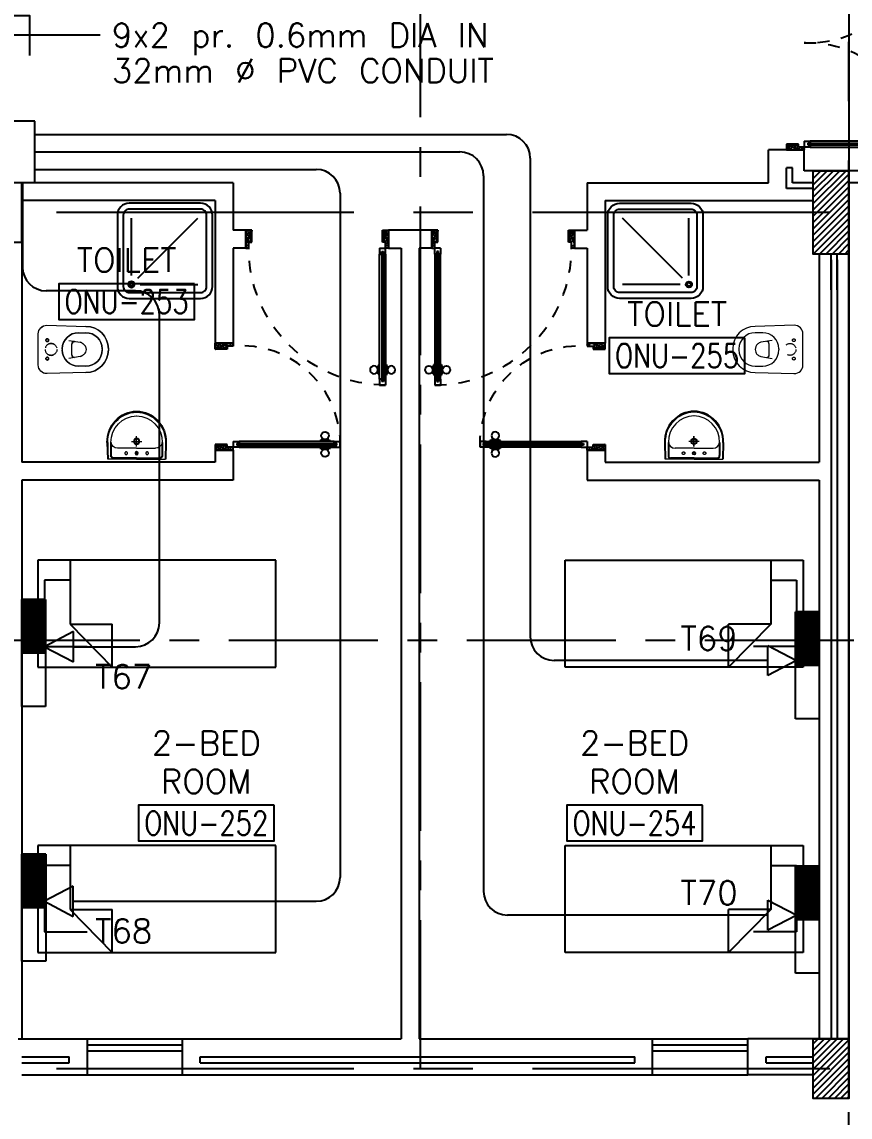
# Model space of a CAD drawing. Extents: x -0.3 to 92.6, y -1.1 to 78.4.
# Drawn here: x 33.13 to 40.09, y 5.34 to 14.55 of the extents above; entities that cross this region are included whole.
import ezdxf
from ezdxf.enums import TextEntityAlignment as Align

# ---------------------------------------------------------------- set-up
doc = ezdxf.new("R2010")
doc.units = 0
doc.header["$MEASUREMENT"] = 0
for name, pattern in [('CENTER', [2, 1.25, -0.25, 0.25, -0.25]), ('CENTERX2', [4, 2.5, -0.5, 0.5, -0.5]), ('DASHED', [0.75, 0.5, -0.25]), ('HIDDEN', [0.375, 0.25, -0.125]), ('HIDDEN2', [0.1875, 0.125, -0.0625])]:
    doc.linetypes.add(name, pattern=pattern)
for name, color, linetype in [('AXES', 11, 'CENTERX2'), ('AXES1', 11, 'CENTER'), ('COL', 11, 'CONTINUOUS'), ('DOOR', 11, 'CONTINUOUS'), ('E-TEL', 4, 'CONTINUOUS'), ('E-TEXT', 2, 'CONTINUOUS'), ('E-WIRE', 4, 'CONTINUOUS'), ('EJ', 11, 'CONTINUOUS'), ('FIX', 11, 'CONTINUOUS'), ('FUR', 11, 'CONTINUOUS'), ('HAT', 11, 'CONTINUOUS'), ('INSUL', 11, 'CONTINUOUS'), ('RM-BOX', 11, 'CONTINUOUS'), ('RM-NAME', 11, 'CONTINUOUS'), ('RM-NO', 11, 'CONTINUOUS'), ('ROOF', 11, 'CONTINUOUS'), ('WALL', 11, 'CONTINUOUS'), ('WIN', 11, 'CONTINUOUS')]:
    doc.layers.add(name, color=color, linetype=linetype)
doc.styles.add('ROMANS', font='ROMANS.shx', dxfattribs={"width": 0.6})
doc.styles.get("Standard").update_dxf_attribs({"font": 'TXT.shx'})

# ---------------------------------------------------------------- blocks, each defined once
blk = doc.blocks.new('SHR1')
at = {"layer": 'FIX'}
for p, q in [((-195.7, 195.7), (-700, 700)), ((-142.7, 217.7), (-142.7, 700)), ((-217.7, 142.7), (-700, 142.7))]:
    blk.add_line(p, q, dxfattribs=at)
for points in [[(-825, 125), (-825, 725, -0.414214), (-725, 825), (-125, 825, -0.414214), (-25, 725), (-25, 125, -0.414214), (-125, 25), (-725, 25, -0.414214)], [(-775, 125), (-775, 725, -0.414214), (-725, 775), (-125, 775, -0.414214), (-75, 725), (-75, 125, -0.414214), (-125, 75), (-725, 75, -0.414214)]]:
    blk.add_lwpolyline(points, format="xyb", close=True, dxfattribs=at)
for radius in [25, 15]:
    blk.add_circle((-142.7, 142.7), radius, dxfattribs=at)
blk = doc.blocks.new('WC1')
at = {"layer": 'FIX', "lineweight": 20}
for p, q in [((-210, 203.8), (-538, 193.8)), ((-475, 140.8), (-538, 140.8)), ((-137, 0), (-137, 130.8)), ((-727, 4.8), (-727, -4.8)), ((-674, 4.8), (-674, -4.8)), ((-533.7, 24.2), (-539.5, 0)), ((-539.5, 0), (-533.7, -24.2)), ((-394.8, 75.7), (-490.4, 60.1)), ((-339, 4.8), (-339, -4.8)), ((-137, -130.8), (-137, 0)), ((-490.4, -60.1), (-394.8, -75.7)), ((-538, -140.8), (-475, -140.8)), ((-538, -193.8), (-210, -203.8)), ((-213.2, -203.8), (-210, -203.8))]:
    blk.add_line(p, q, dxfattribs=at)
at = {"layer": 'FIX', "linetype": 'Continuous', "lineweight": 20}
blk.add_line((-420.1, -47.3), (-420.4, 44.6), dxfattribs=at)
at = {"layer": 'FIX', "linetype": 'HIDDEN2', "lineweight": 20, "ltscale": 0.3}
blk.add_circle((-245, 0), 49.8, dxfattribs=at)
at = {"layer": 'FIX', "linetype": 'HIDDEN', "lineweight": 20, "ltscale": 0.05}
for centre in [(-213.2, 77.5), (-213.2, -77.5)]:
    blk.add_circle(centre, 11.6, dxfattribs=at)
at = {"layer": 'FIX', "lineweight": 20}
for centre, radius, start, end in [((-538, 4.8), 189, 90, 180), ((-210, 130.8), 73, 360, 90), ((-538, 4.8), 136, 90, 180), ((-475, 4.8), 136, 360, 90), ((-473, -6.9), 68.2, 128.92417, 152.84682), ((-464.4, -17.6), 82, 108.49595, 128.92417), ((-538, -4.8), 189, 180, 270), ((-538, -4.8), 136, 180, 270), ((-473, 6.9), 68.2, 207.15318, 231.07583), ((-464.4, 17.6), 82, 231.07583, 251.50405), ((-475, -4.8), 136, 270, 0), ((-210, -130.8), 73, 270, 0)]:
    blk.add_arc(centre, radius, start, end, dxfattribs=at)
at = {"layer": 'FIX', "linetype": 'Continuous', "lineweight": 20}
for centre, start, end in [((-442.7, 45.5), 357.66621, 91.61215), ((-442.4, -45.6), 268.38785, 2.33379)]:
    blk.add_arc(centre, 22.3, start, end, dxfattribs=at)
blk = doc.blocks.new('LAV1')
at = {"layer": 'FIX', "linetype": 'ByBlock', "ltscale": 0.3}
for p, q in [((-280, 210), (-275, 50)), ((-245, 210), (-245, 85)), ((245, 210), (245, 85)), ((280, 210), (275, 50)), ((0, 60), (-220, 60)), ((0, 60), (220, 60))]:
    blk.add_line(p, q, dxfattribs=at)
at = {"layer": 'FIX', "linetype": 'Continuous', "lineweight": 20}
for p, q in [((-275, 210), (-275, 50)), ((275, 210), (275, 50)), ((0, 155), (-181, 155)), ((0, 155), (181, 155)), ((0, 50), (-275, 50)), ((0, 50), (-252, 50)), ((0, 50), (275, 50)), ((0, 50), (252, 50))]:
    blk.add_line(p, q, dxfattribs=at)
at = {"layer": 'FIX', "linetype": 'DASHED', "lineweight": 20, "ltscale": 0.05}
for p, q in [((50, 220), (-50, 220)), ((0, 170), (0, 270)), ((0, 170), (0, 270))]:
    blk.add_line(p, q, dxfattribs=at)
at = {"layer": 'FIX', "lineweight": 20}
for p, q in [((16, 107), (-15, 107)), ((0, 92), (0, 123))]:
    blk.add_line(p, q, dxfattribs=at)
for centre, radius in [((0, 220), 29.5), ((0, 220), 22.5), ((0, 107), 15.5)]:
    blk.add_circle(centre, radius, dxfattribs=at)
at = {"layer": 'FIX', "linetype": 'HIDDEN', "lineweight": 20, "ltscale": 0.05}
for centre in [(-100, 107), (100, 107)]:
    blk.add_circle(centre, 12.4, dxfattribs=at)
at = {"layer": 'FIX', "linetype": 'ByBlock', "ltscale": 0.3}
for centre, radius, start, end in [((7, 220), 287, 91.3776, 182.0064), ((-7, 220), 287, 357.9936, 88.6224), ((-220, 85), 24.9, 179.7021, 269.9486), ((220, 85), 24.9, 270.0514, 0.2979)]:
    blk.add_arc(centre, radius, start, end, dxfattribs=at)
at = {"layer": 'FIX', "linetype": 'Continuous', "lineweight": 20}
for centre, radius, start, end in [((8, 217), 283, 91.6988, 181.351), ((8, 212), 253, 91.7328, 180.4884), ((-8, 217), 283, 358.649, 88.3012), ((-8, 212), 253, 359.5116, 88.2672), ((-179, 222), 66.9, 190.2006, 268.0786), ((179, 222), 66.9, 271.9214, 349.7994)]:
    blk.add_arc(centre, radius, start, end, dxfattribs=at)
blk = doc.blocks.new('C-300')
at = {"layer": 'HAT', "linetype": 'ByBlock', "ltscale": 0.3}
h = blk.add_hatch(dxfattribs=at)
h.set_pattern_fill('ANSI31', color=8, scale=300, style=0)
h.set_pattern_definition([(45, (-258496.182, -82361.005), (-26.5165043, 26.5165043), [])])
h.paths.add_polyline_path([(300, 500), (0, 500), (0, 250), (300, 250)])
h.paths.add_polyline_path([(300, 250), (0, 250), (0, 0), (300, 0)])
at = {"layer": 'COL'}
blk.add_lwpolyline([(0, 500), (300, 500), (300, 0), (0, 0)], close=True, dxfattribs=at)
blk = doc.blocks.new('C11')
at = {"layer": 'HAT'}
h = blk.add_hatch(dxfattribs=at)
h.set_pattern_fill('ANSI31', color=256, scale=300, style=0)
h.set_pattern_definition([(45, (-248556.182, -75061.005), (-26.5165043, 26.5165043), [])])
h.paths.add_polyline_path([(300, 700), (0, 700), (0, 350), (300, 350)])
h.paths.add_polyline_path([(300, 350), (0, 350), (0, 0), (300, 0)])
at = {"layer": 'COL'}
blk.add_lwpolyline([(300, 700), (300, 0), (0, 0), (0, 700)], close=True, dxfattribs=at)
blk = doc.blocks.new('DOOR100')
at = {"layer": 'DOOR', "color": 0, "linetype": 'ByBlock'}
for p, q in [((-76.1, 1251.1), (-76.1, 1301.1)), ((-76.1, 1301.1), (-26.1, 1301.1)), ((-26.1, 1301.1), (-76.1, 1301.1)), ((-26.1, 1251.1), (-26.1, 1301.1)), ((-92.3, 1206.1), (-92.3, 1141.3)), ((-83.3, 1206.1), (-92.3, 1206.1)), ((-83.3, 1128.7), (-83.3, 1218.7)), ((-76.1, 1218.7), (-83.3, 1218.7)), ((-83.3, 1206.1), (-83.3, 1141.3)), ((-59.1, 1251.1), (-76.1, 1251.1)), ((-59.1, 1251.1), (-59.1, 1271.1)), ((-43.1, 1271.1), (-59.1, 1271.1)), ((-43.1, 1251.1), (-43.1, 1271.1)), ((-26.1, 1251.1), (-43.1, 1251.1)), ((-26.1, 1218.7), (-18.9, 1218.7)), ((-18.9, 1128.7), (-18.9, 1218.7)), ((-18.9, 1206.1), (-18.9, 1141.3)), ((-18.9, 1206.1), (-9.9, 1206.1)), ((-9.9, 1206.1), (-9.9, 1141.3)), ((-83.3, 1141.3), (-92.3, 1141.3)), ((-76.1, 1128.7), (-83.3, 1128.7)), ((-26.1, 1128.7), (-18.9, 1128.7)), ((-18.9, 1141.3), (-9.9, 1141.3)), ((-76.1, 200), (-59.1, 200)), ((-76.1, 150), (-76.1, 200)), ((-59.1, 200), (-59.1, 180)), ((-43.1, 200), (-26.1, 200)), ((-43.1, 180), (-43.1, 200)), ((-26.1, 200), (-26.1, 150)), ((-1201.1, 0), (-1201.1, 150)), ((-1201.1, 150), (-1176.1, 150)), ((-1201.1, 150), (-1201.1, 0)), ((-1176.1, 150), (-1176.1, 100)), ((-1176.1, 100), (-1151.1, 100)), ((-1151.1, 100), (-1151.1, 0)), ((-76.1, 150), (-26.1, 150)), ((-59.1, 180), (-43.1, 180)), ((-51.1, 100), (-51.1, 0)), ((-26.1, 100), (-51.1, 100)), ((-1.1, 150), (-26.1, 150)), ((-26.1, 150), (-26.1, 100)), ((-1.1, 150), (-1.1, 0)), ((-1151.1, 0), (-1201.1, 0)), ((-51.1, 0), (-1.1, 0))]:
    blk.add_line(p, q, dxfattribs=at)
at = {"layer": 'DOOR', "linetype": 'ByBlock'}
for p, q in [((-76.1, 1251.1), (-76.1, 200)), ((-59.1, 200), (-59.1, 1251.1)), ((-43.1, 200), (-43.1, 1251.1)), ((-26.1, 200), (-26.1, 1251.1))]:
    blk.add_line(p, q, dxfattribs=at)
at = {"layer": 'DOOR', "color": 9, "linetype": 'ByBlock'}
for p, q in [((-1151.1, 0), (-1201.1, 113.7)), ((-1151.1, 0), (-1164.4, 100)), ((-51.1, 0), (-1.1, 113.7)), ((-51.1, 0), (-37.7, 100)), ((-1151.1, 0), (-1201.1, 40.1)), ((-51.1, 0), (-1.1, 40.1))]:
    blk.add_line(p, q, dxfattribs=at)
at = {"layer": 'DOOR', "color": 0, "linetype": 'ByBlock'}
for centre in [(-124.6, 1173.7), (22.5, 1173.7)]:
    blk.add_circle(centre, 32.4, dxfattribs=at)
at = {"layer": 'DOOR', "linetype": 'HIDDEN', "ltscale": 0.5}
blk.add_arc((-26.8, 151.9), 1149.2, 89.96096, 180.09315, dxfattribs=at)
at = {"layer": 'DOOR', "color": 9, "linetype": 'ByBlock'}
for centre, radius, start, end in [((-1151.1, 0), 154.4, 103.71423, 108.89471), ((-1151.1, 0), 134.4, 100.71998, 111.84015), ((-1151.1, 0), 94.4, 90, 121.98181), ((-51.1, 0), 94.4, 58.01819, 90), ((-51.1, 0), 134.4, 68.15985, 79.28002), ((-51.1, 0), 114.4, 64.08384, 77.37743), ((-51.1, 0), 154.4, 71.10529, 76.28577), ((-1151.1, 0), 74.4, 90, 132.22357), ((-1151.1, 0), 54.4, 90, 156.79262), ((-1151.1, 0), 34.4, 90, 180), ((-1151.1, 0), 14.4, 90, 180), ((-51.1, 0), 74.4, 47.77643, 90), ((-51.1, 0), 54.4, 23.20738, 90), ((-51.1, 0), 34.4, 0, 90), ((-51.1, 0), 14.4, 0, 90)]:
    blk.add_arc(centre, radius, start, end, dxfattribs=at)
blk = doc.blocks.new('RM1')
at = {"layer": 'RM-BOX'}
blk.add_lwpolyline([(569.9, -200), (-569.9, -200), (-569.9, -500), (569.9, -500)], close=True, dxfattribs=at)
at = {"layer": 'RM-NAME', "style": 'ROMANS'}
for tag, p in [('ROOMNAME1', (0, 323.8)), ('ROOMNAME2', (0, 0))]:
    blk.add_attdef(tag, text='', height=200, dxfattribs=at).set_placement(p, align=Align.MIDDLE)
at = {"layer": 'RM-NO', "style": 'ROMANS', "width": 0.8}
blk.add_attdef('ROOMNO', text='', height=200, dxfattribs=at).set_placement((0, -350), align=Align.MIDDLE)
blk = doc.blocks.new('DOOR90')
at = {"layer": 'DOOR', "linetype": 'ByBlock'}
for p, q in [((0, 0), (-150, 0)), ((-200, -25), (-1000, -25)), ((-200, -42), (-1000, -42)), ((-200, -58), (-1000, -58)), ((-1000, -75), (-200, -75))]:
    blk.add_line(p, q, dxfattribs=at)
at = {"layer": 'DOOR', "color": 0, "linetype": 'ByBlock'}
for p, q in [((-150, 0), (-150, -25)), ((-150, 0), (0, 0)), ((0, -50), (0, 0)), ((-1050, -25), (-1050, -75)), ((-1050, -75), (-1050, -25)), ((-1000, -25), (-1050, -25)), ((-1000, -75), (-1050, -75)), ((-1020, -42), (-1020, -58)), ((-1000, -42), (-1020, -42)), ((-1000, -58), (-1020, -58)), ((-1000, -25), (-1000, -42)), ((-1000, -58), (-1000, -75)), ((-967.6, -25), (-967.6, -17.8)), ((-877.6, -17.8), (-967.6, -17.8)), ((-967.6, -75), (-967.6, -82.2)), ((-877.6, -82.2), (-967.6, -82.2)), ((-955, -17.8), (-955, -8.8)), ((-955, -8.8), (-890.2, -8.8)), ((-955, -17.8), (-890.2, -17.8)), ((-955, -82.2), (-955, -91.2)), ((-955, -82.2), (-890.2, -82.2)), ((-955, -91.2), (-890.2, -91.2)), ((-890.2, -17.8), (-890.2, -8.8)), ((-890.2, -82.2), (-890.2, -91.2)), ((-877.6, -25), (-877.6, -17.8)), ((-877.6, -75), (-877.6, -82.2)), ((-200, -42), (-200, -25)), ((-200, -25), (-150, -25)), ((-180, -42), (-200, -42)), ((-200, -75), (-200, -58)), ((-200, -58), (-180, -58)), ((-150, -75), (-200, -75)), ((-180, -58), (-180, -42)), ((-150, -75), (-150, -25)), ((-150, -25), (-100, -25)), ((-100, -25), (-100, -50)), ((-100, -50), (0, -50)), ((-150, -900), (-150, -875)), ((-150, -875), (-100, -875)), ((0, -900), (-150, -900)), ((-150, -900), (0, -900)), ((-100, -850), (0, -850)), ((-100, -875), (-100, -850)), ((0, -850), (0, -900))]:
    blk.add_line(p, q, dxfattribs=at)
at = {"layer": 'DOOR', "color": 9, "linetype": 'ByBlock'}
for p, q in [((0, -50), (-113.7, 0)), ((0, -50), (-40.1, 0)), ((0, -50), (-100, -36.6)), ((0, -850), (-113.7, -900)), ((0, -850), (-100, -863.4)), ((0, -850), (-40.1, -900))]:
    blk.add_line(p, q, dxfattribs=at)
at = {"layer": 'DOOR', "color": 0, "linetype": 'ByBlock'}
for centre in [(-922.6, 23.5), (-922.6, -123.5)]:
    blk.add_circle(centre, 32.4, dxfattribs=at)
at = {"layer": 'DOOR', "color": 9, "linetype": 'ByBlock'}
for centre, radius, start, end in [((0, -50), 74.4, 137.77643, 180), ((0, -50), 54.4, 113.20738, 180), ((0, -50), 154.4, 161.10529, 166.28577), ((0, -50), 134.4, 158.15985, 169.28002), ((0, -50), 114.4, 154.08384, 167.37743), ((0, -50), 94.4, 148.01819, 180), ((0, -50), 34.4, 90, 180), ((0, -50), 14.4, 90, 180), ((0, -850), 154.4, 193.71423, 198.89471), ((0, -850), 134.4, 190.71998, 201.84015), ((0, -850), 94.4, 180, 211.98181), ((0, -850), 74.4, 180, 222.22357), ((0, -850), 54.4, 180, 246.79262), ((0, -850), 34.4, 180, 270), ((0, -850), 14.4, 180, 270)]:
    blk.add_arc(centre, radius, start, end, dxfattribs=at)
at = {"layer": 'DOOR', "linetype": 'HIDDEN', "ltscale": 0.5}
blk.add_arc((-222.2, -50), 828.2, 178.27012, 275.00304, dxfattribs=at)
blk = doc.blocks.new('AH20A')
at = {"layer": 'FUR'}
for p, q in [((0, 0.5), (0, -0.5)), ((1, 0.5), (0, 0.5)), ((0.1358, 0.5), (0.1358, -0.0987)), ((1, -0.5), (1, 0.5)), ((0.1358, 0.3112), (0.0277, 0.3112)), ((0.0277, 0.3112), (0.0277, -0.3087)), ((0.1358, -0.0987), (0.3125, -0.5)), ((0.1358, -0.0987), (0.3125, -0.0987)), ((0.3125, -0.5), (0.3125, -0.0987)), ((0.0277, -0.3087), (0.2076, -0.3087)), ((0, -0.5), (1, -0.5))]:
    blk.add_line(p, q, dxfattribs=at)
blk = doc.blocks.new('COL50')
at = {"layer": 'COL'}
blk.add_lwpolyline([(-250, 250), (-250, -250), (250, -250), (250, 250)], close=True, dxfattribs=at)
blk = doc.blocks.new('A$C272A55A0')
at = {"layer": 'DOOR', "color": 0, "linetype": 'ByBlock'}
for p, q in [((0, 900.4), (0, 1050.4)), ((50, 1050.4), (0, 1050.4)), ((50, 950.4), (50, 1050.4)), ((1750, 950.4), (1750, 1050.4)), ((1750, 1050.4), (1800, 1050.4)), ((1800, 1050.4), (1800, 900.4)), ((25, 950.4), (50, 950.4)), ((25, 900.4), (25, 950.4)), ((1775, 950.4), (1750, 950.4)), ((1775, 900.4), (1775, 950.4)), ((0, 900.4), (25, 900.4)), ((75, 900.4), (25, 900.4)), ((25, 850.4), (25, 900.4)), ((42, 850.4), (25, 850.4)), ((58, 870.4), (42, 870.4)), ((42, 870.4), (42, 850.4)), ((58, 850.4), (58, 870.4)), ((75, 850.4), (58, 850.4)), ((75, 900.4), (75, 850.4)), ((1725, 900.4), (1775, 900.4)), ((1725, 900.4), (1725, 850.4)), ((1725, 850.4), (1742, 850.4)), ((1742, 870.4), (1758, 870.4)), ((1742, 850.4), (1742, 870.4)), ((1758, 870.4), (1758, 850.4)), ((1758, 850.4), (1775, 850.4)), ((1800, 900.4), (1775, 900.4)), ((1775, 850.4), (1775, 900.4)), ((1717.8, 160.1), (1708.8, 160.1)), ((1708.8, 95.3), (1708.8, 160.1)), ((1717.8, 95.3), (1708.8, 95.3)), ((1725, 172.7), (1717.8, 172.7)), ((1717.8, 172.7), (1717.8, 82.7)), ((1717.8, 95.3), (1717.8, 160.1)), ((1775, 172.7), (1782.2, 172.7)), ((1782.2, 172.7), (1782.2, 82.7)), ((1782.2, 160.1), (1791.2, 160.1)), ((1782.2, 95.3), (1782.2, 160.1)), ((1782.2, 95.3), (1791.2, 95.3)), ((1791.2, 95.3), (1791.2, 160.1)), ((25, 50.4), (42, 50.4)), ((25, 50.4), (25, 0.4)), ((25, 0.4), (75, 0.4)), ((75, 0.4), (25, 0.4)), ((42, 50.4), (42, 30.4)), ((42, 30.4), (58, 30.4)), ((58, 50.4), (75, 50.4)), ((58, 50.4), (58, 30.4)), ((75, 50.4), (75, 0.4)), ((1725, 82.7), (1717.8, 82.7)), ((1742, 50.4), (1725, 50.4)), ((1725, 50.4), (1725, 0.4)), ((1775, 0.4), (1725, 0.4)), ((1725, 0.4), (1775, 0.4)), ((1742, 50.4), (1742, 30.4)), ((1758, 30.4), (1742, 30.4)), ((1775, 50.4), (1758, 50.4)), ((1758, 50.4), (1758, 30.4)), ((1775, 82.7), (1782.2, 82.7)), ((1775, 50.4), (1775, 0.4))]:
    blk.add_line(p, q, dxfattribs=at)
at = {"layer": 'DOOR', "color": 9, "linetype": 'ByBlock'}
for p, q in [((50, 1050.4), (0, 1010.2)), ((50, 1050.4), (0, 936.6)), ((50, 1050.4), (36.6, 950.4)), ((1750, 1050.4), (1800, 1010.2)), ((1750, 1050.4), (1800, 936.6)), ((1750, 1050.4), (1763.4, 950.4))]:
    blk.add_line(p, q, dxfattribs=at)
at = {"layer": 'DOOR', "linetype": 'ByBlock'}
for p, q in [((25, 850.4), (25, 50.4)), ((42, 850.4), (42, 50.4)), ((58, 850.4), (58, 50.4)), ((75, 50.4), (75, 850.4)), ((1725, 50.4), (1725, 850.4)), ((1742, 850.4), (1742, 50.4)), ((1758, 850.4), (1758, 50.4)), ((1775, 850.4), (1775, 50.4))]:
    blk.add_line(p, q, dxfattribs=at)
at = {"layer": 'DOOR', "color": 0, "linetype": 'ByBlock'}
for centre in [(1676.5, 127.7), (1823.5, 127.7)]:
    blk.add_circle(centre, 32.4, dxfattribs=at)
at = {"layer": 'DOOR', "color": 9, "linetype": 'ByBlock'}
for centre, radius, start, end in [((50, 1050.4), 54.4, 203.20738, 270), ((50, 1050.4), 34.4, 180, 270), ((50, 1050.4), 14.4, 180, 270), ((1750, 1050.4), 14.4, 270, 0), ((1750, 1050.4), 34.4, 270, 0), ((1750, 1050.4), 54.4, 270, 336.79262), ((50, 1050.4), 74.4, 227.77643, 270), ((50, 1050.4), 94.4, 238.01819, 270), ((50, 1050.4), 114.4, 244.08384, 257.37743), ((50, 1050.4), 134.4, 248.15985, 259.28002), ((1750, 1050.4), 74.4, 270, 312.22357), ((1750, 1050.4), 94.4, 270, 301.98181), ((1750, 1050.4), 114.4, 282.62257, 295.91616), ((1750, 1050.4), 134.4, 280.71998, 291.84015), ((50, 1050.4), 154.4, 251.10529, 256.28577), ((1750, 1050.4), 154.4, 283.71423, 288.89471)]:
    blk.add_arc(centre, radius, start, end, dxfattribs=at)
at = {"layer": 'DOOR', "linetype": 'HIDDEN', "ltscale": 0.5}
for centre, start, end in [((50, 851.4), 268.31738, 3.29648), ((1750, 851.4), 176.70352, 271.68262)]:
    blk.add_arc(centre, 851.4, start, end, dxfattribs=at)
at = {"layer": 'WALL', "linetype": 'ByBlock'}
blk.add_line((1800, 900.4), (1800, 1050.4), dxfattribs=at)

msp = doc.modelspace()

# ---------------------------------------------------------------- linework, layer by layer
at = {"layer": 'AXES'}
for p, q in [((40.0817, -1.1143), (40.0817, 77.3484)), ((91.9217, 12.95), (23.8817, 12.95)), ((91.9217, 5.75), (23.8817, 5.75))]:
    msp.add_line(p, q, dxfattribs=at)
at = {"layer": 'AXES1'}
for p, q in [((36.4817, 5.75), (36.4817, 64.57)), ((82.1217, 9.35), (21.4817, 9.35)), ((82.1217, 9.35), (39.8317, 9.35))]:
    msp.add_line(p, q, dxfattribs=at)
at = {"layer": 'COL'}
for p, q in [((40.0817, 6), (39.7817, 6)), ((40.0817, 5.5), (40.0817, 6))]:
    msp.add_line(p, q, dxfattribs=at)
at = {"layer": 'E-TEL', "color": 4}
for p, q in [((33.2401, 13.7179), (32.474, 13.7179)), ((33.2401, 13.2), (33.2401, 13.7179)), ((33.2401, 13.2), (32.474, 13.2)), ((33.1317, 8.7949), (33.1317, 9.6949)), ((33.3132, 9.6949), (33.1317, 9.3055)), ((33.2994, 9.6949), (33.1317, 9.3351)), ((33.2856, 9.6949), (33.1317, 9.3647)), ((33.2719, 9.6949), (33.1317, 9.3942)), ((33.2581, 9.6949), (33.1317, 9.4238)), ((33.327, 9.6949), (33.1317, 9.2759)), ((33.331, 9.6949), (33.1317, 9.6949)), ((33.2443, 9.6949), (33.1317, 9.4534)), ((33.2305, 9.6949), (33.1317, 9.483)), ((33.2167, 9.6949), (33.1317, 9.5125)), ((33.2029, 9.6949), (33.1317, 9.5421)), ((33.1891, 9.6949), (33.1317, 9.5717)), ((33.1753, 9.6949), (33.1317, 9.6013)), ((33.1615, 9.6949), (33.1317, 9.6309)), ((33.1477, 9.6949), (33.1317, 9.6604)), ((33.1339, 9.6949), (33.1317, 9.69)), ((33.331, 9.6739), (33.1317, 9.2464)), ((33.331, 9.6949), (33.331, 8.7949)), ((33.331, 9.6443), (33.1442, 9.2438)), ((33.331, 9.6147), (33.158, 9.2438)), ((33.331, 9.5851), (33.1718, 9.2438)), ((39.6316, 8.6922), (39.6316, 9.5922)), ((39.827, 9.5922), (39.6316, 9.1732)), ((39.8132, 9.5922), (39.6316, 9.2028)), ((39.7994, 9.5922), (39.6316, 9.2323)), ((39.7856, 9.5922), (39.6316, 9.2619)), ((39.7718, 9.5922), (39.6316, 9.2915)), ((39.758, 9.5922), (39.6316, 9.3211)), ((39.7442, 9.5922), (39.6316, 9.3506)), ((39.7304, 9.5922), (39.6316, 9.3802)), ((39.7166, 9.5922), (39.6316, 9.4098)), ((39.7029, 9.5922), (39.6316, 9.4394)), ((39.6891, 9.5922), (39.6316, 9.469)), ((39.6753, 9.5922), (39.6316, 9.4985)), ((39.6615, 9.5922), (39.6316, 9.5281)), ((39.6477, 9.5922), (39.6316, 9.5577)), ((39.831, 9.5922), (39.6316, 9.5922)), ((39.6339, 9.5921), (39.6316, 9.5873)), ((39.831, 9.5922), (39.831, 8.6922)), ((33.331, 9.5556), (33.1856, 9.2438)), ((33.331, 9.526), (33.1994, 9.2438)), ((33.331, 9.4964), (33.2132, 9.2438)), ((39.831, 9.5711), (39.6316, 9.1436)), ((39.831, 9.5415), (39.6442, 9.141)), ((39.831, 9.512), (39.658, 9.141)), ((33.331, 9.4668), (33.227, 9.2438)), ((33.331, 9.4372), (33.2408, 9.2438)), ((33.331, 9.4077), (33.2546, 9.2438)), ((33.5642, 9.425), (33.322, 9.2987)), ((33.5642, 9.1725), (33.5642, 9.425)), ((39.831, 9.4824), (39.6718, 9.141)), ((39.831, 9.4528), (39.6856, 9.141)), ((39.831, 9.4232), (39.6994, 9.141)), ((39.831, 9.3937), (39.7132, 9.141)), ((33.331, 9.3781), (33.2684, 9.2438)), ((33.331, 9.3485), (33.2822, 9.2438)), ((33.331, 9.3189), (33.296, 9.2438)), ((39.3998, 9.0564), (39.3998, 9.3089)), ((39.3998, 9.3089), (39.642, 9.1827)), ((39.831, 9.3641), (39.727, 9.141)), ((39.831, 9.3345), (39.7407, 9.141)), ((39.831, 9.3049), (39.7545, 9.141)), ((33.331, 9.2438), (33.1317, 9.2438)), ((33.331, 9.2894), (33.3097, 9.2438)), ((33.322, 9.2987), (33.5642, 9.1725)), ((33.331, 9.2598), (33.3235, 9.2438)), ((39.831, 9.2753), (39.7683, 9.141)), ((39.831, 9.2458), (39.7821, 9.141)), ((39.831, 9.2162), (39.7959, 9.141)), ((39.642, 9.1827), (39.3998, 9.0564)), ((39.831, 9.141), (39.6316, 9.141)), ((39.831, 9.1866), (39.8097, 9.141)), ((39.831, 9.157), (39.8235, 9.141)), ((33.331, 8.7949), (33.1317, 8.7949)), ((39.831, 8.6922), (39.6316, 8.6922)), ((33.3139, 7.5549), (33.1323, 7.1655)), ((33.3001, 7.5549), (33.1323, 7.1951)), ((33.2863, 7.5549), (33.1323, 7.2247)), ((33.2725, 7.5549), (33.1323, 7.2542)), ((33.2587, 7.5549), (33.1323, 7.2838)), ((33.3277, 7.5549), (33.1323, 7.1359)), ((33.1323, 6.6549), (33.1323, 7.5549)), ((33.245, 7.5549), (33.1323, 7.3134)), ((33.2312, 7.5549), (33.1323, 7.343)), ((33.3317, 7.5549), (33.1323, 7.5549)), ((33.2174, 7.5549), (33.1323, 7.3725)), ((33.2036, 7.5549), (33.1323, 7.4021)), ((33.1898, 7.5549), (33.1323, 7.4317)), ((33.176, 7.5549), (33.1323, 7.4613)), ((33.1622, 7.5549), (33.1323, 7.4909)), ((33.1484, 7.5549), (33.1323, 7.5204)), ((33.1346, 7.5549), (33.1323, 7.55)), ((33.3317, 7.5549), (33.3317, 6.6549)), ((33.3317, 7.5339), (33.1323, 7.1064)), ((33.3317, 7.5043), (33.1449, 7.1038)), ((33.3317, 7.4747), (33.1587, 7.1038)), ((33.3317, 7.4451), (33.1725, 7.1038)), ((33.3317, 7.4156), (33.1863, 7.1038)), ((33.3317, 7.386), (33.2001, 7.1038)), ((39.6323, 6.5522), (39.6323, 7.4522)), ((39.8277, 7.4522), (39.6323, 7.0332)), ((39.8139, 7.4522), (39.6323, 7.0628)), ((39.8001, 7.4522), (39.6323, 7.0923)), ((39.7863, 7.4522), (39.6323, 7.1219)), ((39.7725, 7.4522), (39.6323, 7.1515)), ((39.7587, 7.4522), (39.6323, 7.1811)), ((39.7449, 7.4522), (39.6323, 7.2106)), ((39.7311, 7.4522), (39.6323, 7.2402)), ((39.7173, 7.4522), (39.6323, 7.2698)), ((39.7035, 7.4522), (39.6323, 7.2994)), ((39.6897, 7.4522), (39.6323, 7.329)), ((39.676, 7.4522), (39.6323, 7.3585)), ((39.6622, 7.4522), (39.6323, 7.3881)), ((39.6484, 7.4522), (39.6323, 7.4177)), ((39.8317, 7.4522), (39.6323, 7.4522)), ((39.6346, 7.4521), (39.6323, 7.4473)), ((39.8317, 7.4311), (39.6323, 7.0036)), ((39.8317, 7.4015), (39.6449, 7.001)), ((39.8317, 7.372), (39.6587, 7.001)), ((39.8317, 7.4522), (39.8317, 6.5522)), ((33.3317, 7.3564), (33.2139, 7.1038)), ((33.3317, 7.3268), (33.2277, 7.1038)), ((33.3317, 7.2972), (33.2415, 7.1038)), ((33.5635, 7.2839), (33.3213, 7.1576)), ((33.5635, 7.0313), (33.5635, 7.2839)), ((39.8317, 7.3424), (39.6725, 7.001)), ((39.8317, 7.3128), (39.6863, 7.001)), ((39.8317, 7.2832), (39.7001, 7.001)), ((33.3317, 7.2677), (33.2553, 7.1038)), ((33.3317, 7.2381), (33.2691, 7.1038)), ((33.3317, 7.2085), (33.2828, 7.1038)), ((39.8317, 7.2537), (39.7138, 7.001)), ((39.8317, 7.2241), (39.7276, 7.001)), ((39.8317, 7.1945), (39.7414, 7.001)), ((33.3317, 7.1038), (33.1323, 7.1038)), ((33.3317, 7.1789), (33.2966, 7.1038)), ((33.3317, 7.1494), (33.3104, 7.1038)), ((33.3213, 7.1576), (33.5635, 7.0313)), ((33.3317, 7.1198), (33.3242, 7.1038)), ((39.4005, 6.9153), (39.4005, 7.1678)), ((39.4005, 7.1678), (39.6427, 7.0415)), ((39.8317, 7.1649), (39.7552, 7.001)), ((39.8317, 7.1353), (39.769, 7.001)), ((39.8317, 7.1058), (39.7828, 7.001)), ((39.6427, 7.0415), (39.4005, 6.9153)), ((39.8317, 7.001), (39.6323, 7.001)), ((39.8317, 7.0762), (39.7966, 7.001)), ((39.8317, 7.0466), (39.8104, 7.001)), ((39.8317, 7.017), (39.8242, 7.001)), ((33.3317, 6.6549), (33.1323, 6.6549)), ((39.8317, 6.5522), (39.6323, 6.5522))]:
    msp.add_line(p, q, dxfattribs=at)
at = {"layer": 'E-TEXT', "color": 11}
msp.add_lwpolyline([(33.7881, 14.4407), (32.8821, 14.4407), (32.8821, 14.6048), (33.1951, 14.6048), (33.1951, 14.2693)], dxfattribs=at)
at = {"layer": 'E-WIRE', "color": 4}
for p, q in [((33.2401, 13.6062), (37.2032, 13.6062)), ((33.2401, 13.3117), (35.6051, 13.3117))]:
    msp.add_line(p, q, dxfattribs=at)
at = {"layer": 'E-WIRE', "color": 4, "linetype": 'ByBlock'}
for p, q in [((33.2401, 13.4589), (36.8109, 13.4589)), ((37.4032, 13.4062), (37.4032, 9.3827)), ((33.1364, 13.2), (33.1364, 12.4906)), ((37.0109, 13.2589), (37.0109, 7.2415)), ((35.8051, 13.1117), (35.8051, 7.3576)), ((34.0867, 12.2906), (33.3364, 12.2906)), ((34.2867, 9.4987), (34.2867, 12.0906)), ((33.5642, 9.2987), (34.0867, 9.2987)), ((39.3998, 9.1827), (37.6032, 9.1827)), ((33.5635, 7.1576), (35.6051, 7.1576)), ((39.4005, 7.0415), (37.2109, 7.0415))]:
    msp.add_line(p, q, dxfattribs=at)
at = {"layer": 'E-WIRE', "color": 4}
msp.add_arc((37.2032, 13.4062), 0.2, 0, 90, dxfattribs=at)
at = {"layer": 'E-WIRE', "color": 4, "linetype": 'ByBlock'}
for centre, start, end in [((36.8109, 13.2589), 0, 90), ((35.6051, 13.1117), 0, 90), ((33.3364, 12.4906), 180, 270), ((34.0867, 12.0906), 0, 90), ((34.0867, 9.4987), 270, 0), ((37.6032, 9.3827), 180, 270), ((35.6051, 7.3576), 270, 0), ((37.2109, 7.2415), 180, 270)]:
    msp.add_arc(centre, 0.2, start, end, dxfattribs=at)
at = {"layer": 'EJ'}
msp.add_line((40.0817, 15.45), (40.0817, 13.35), dxfattribs=at)
at = {"layer": 'FIX'}
for p, q in [((34.0513, 12.4197), (34.0513, 12.902)), ((34.1044, 12.3977), (34.6087, 12.902)), ((34.1263, 12.3447), (34.6087, 12.3447))]:
    msp.add_line(p, q, dxfattribs=at)
at = {"layer": 'FIX', "lineweight": 20}
for p, q in [((33.3417, 12.0018), (33.6697, 11.9918)), ((33.6067, 11.9388), (33.6697, 11.9388)), ((33.4707, 11.8028), (33.4707, 11.7932)), ((33.5265, 11.8737), (33.622, 11.8581)), ((33.6653, 11.8222), (33.6712, 11.798)), ((33.6712, 11.798), (33.6653, 11.7738)), ((33.8057, 11.8028), (33.8057, 11.7932)), ((33.8587, 11.8028), (33.8587, 11.7932)), ((33.622, 11.7379), (33.5265, 11.7223)), ((33.6697, 11.6042), (33.3417, 11.5942)), ((33.6697, 11.6572), (33.6067, 11.6572))]:
    msp.add_line(p, q, dxfattribs=at)
at = {"layer": 'FIX', "linetype": 'Continuous', "lineweight": 20}
for p, q in [((33.5518, 11.7507), (33.5521, 11.8426)), ((38.5376, 11.0158), (38.5376, 10.875)), ((38.7796, 10.9674), (38.6199, 10.9674)), ((38.7796, 10.9674), (38.9392, 10.9674)), ((39.0216, 11.0158), (39.0216, 10.875)), ((38.7796, 10.875), (38.5376, 10.875)), ((38.7796, 10.875), (38.5574, 10.875)), ((38.7796, 10.875), (39.0018, 10.875)), ((38.7796, 10.875), (39.0216, 10.875))]:
    msp.add_line(p, q, dxfattribs=at)
at = {"layer": 'FIX', "color": 32, "linetype": 'DASHED', "lineweight": 20, "ltscale": 0.05}
for p, q in [((38.7792, 10.9806), (38.7792, 11.0686)), ((38.7792, 10.9806), (38.7792, 11.0686)), ((38.8232, 11.0246), (38.7352, 11.0246))]:
    msp.add_line(p, q, dxfattribs=at)
at = {"layer": 'FIX', "color": 32, "linetype": 'ByBlock', "ltscale": 0.3}
for p, q in [((38.5332, 11.0158), (38.5376, 10.875)), ((38.564, 11.0158), (38.564, 10.9058)), ((38.9952, 11.0158), (38.9952, 10.9058)), ((39.026, 11.0158), (39.0216, 10.875)), ((38.7796, 10.8838), (38.5859, 10.8838)), ((38.7796, 10.8838), (38.9733, 10.8838))]:
    msp.add_line(p, q, dxfattribs=at)
at = {"layer": 'FIX', "color": 32, "lineweight": 20}
for p, q in [((38.7933, 10.9256), (38.766, 10.9256)), ((38.7796, 10.9119), (38.7796, 10.9393))]:
    msp.add_line(p, q, dxfattribs=at)
at = {"layer": 'FIX'}
for points in [[(34.7337, 12.327), (34.7337, 12.927, 0.414214), (34.6337, 13.027), (34.0337, 13.027, 0.414214), (33.9337, 12.927), (33.9337, 12.327, 0.414214), (34.0337, 12.227), (34.6337, 12.227, 0.414214)], [(34.6837, 12.327), (34.6837, 12.927, 0.414214), (34.6337, 12.977), (34.0337, 12.977, 0.414214), (33.9837, 12.927), (33.9837, 12.327, 0.414214), (34.0337, 12.277), (34.6337, 12.277, 0.414214)]]:
    msp.add_lwpolyline(points, format="xyb", close=True, dxfattribs=at)
at = {"layer": 'FIX', "lineweight": 20}
msp.add_lwpolyline([(33.3448, 11.5942), (33.3417, 11.5942, -0.414214), (33.2687, 11.6672), (33.2687, 11.798), (33.2687, 11.9288, -0.414214), (33.3417, 12.0018)], format="xyb", dxfattribs=at)
at = {"layer": 'FIX'}
for radius in [0.025, 0.015]:
    msp.add_circle((34.0513, 12.3447), radius, dxfattribs=at)
at = {"layer": 'FIX', "color": 97, "linetype": 'HIDDEN', "lineweight": 20, "ltscale": 0.05}
for centre in [(33.3448, 11.8755), (33.3448, 11.7205)]:
    msp.add_circle(centre, 0.0116, dxfattribs=at)
at = {"layer": 'FIX', "color": 22, "linetype": 'HIDDEN2', "lineweight": 20, "ltscale": 0.3}
msp.add_circle((33.3767, 11.798), 0.0498, dxfattribs=at)
at = {"layer": 'FIX', "lineweight": 20}
for centre, radius in [((38.7792, 11.0246), 0.026), ((38.7792, 11.0246), 0.0198), ((38.7796, 10.9256), 0.0137)]:
    msp.add_circle(centre, radius, dxfattribs=at)
at = {"layer": 'FIX', "color": 32, "linetype": 'HIDDEN', "lineweight": 20, "ltscale": 0.05}
for centre in [(38.6916, 10.9256), (38.8676, 10.9256)]:
    msp.add_circle(centre, 0.0109, dxfattribs=at)
at = {"layer": 'FIX', "lineweight": 20}
for centre, radius, start, end in [((33.6697, 11.8028), 0.189, 360, 90), ((33.6067, 11.8028), 0.136, 90, 180), ((33.6697, 11.8028), 0.136, 360, 90), ((33.6067, 11.7932), 0.136, 180, 270), ((33.596, 11.7804), 0.082, 51.07583, 71.50405), ((33.6047, 11.7911), 0.0682, 27.15318, 51.07583), ((33.6697, 11.7932), 0.136, 270, 0), ((33.6697, 11.7932), 0.189, 270, 0), ((33.596, 11.8156), 0.082, 288.49595, 308.92417), ((33.6047, 11.8049), 0.0682, 308.92417, 332.84682)]:
    msp.add_arc(centre, radius, start, end, dxfattribs=at)
at = {"layer": 'FIX', "linetype": 'Continuous', "lineweight": 20}
for centre, radius, start, end in [((33.5743, 11.8435), 0.0223, 88.38785, 182.33379), ((33.574, 11.7524), 0.0223, 177.66621, 271.61215), ((38.787, 11.0217), 0.2494, 91.6988, 181.35097), ((38.7863, 11.018), 0.2223, 91.73281, 180.48842), ((38.7722, 11.0217), 0.2494, 358.64903, 88.3012), ((38.7729, 11.018), 0.2223, 359.51158, 88.26719), ((38.6219, 11.0262), 0.0589, 190.20056, 268.07863), ((38.9373, 11.0262), 0.0589, 271.92137, 349.79944)]:
    msp.add_arc(centre, radius, start, end, dxfattribs=at)
at = {"layer": 'FIX', "color": 32, "linetype": 'ByBlock', "ltscale": 0.3}
for centre, radius, start, end in [((38.7856, 11.0246), 0.2526, 91.37765, 182.00641), ((38.7736, 11.0246), 0.2526, 357.99359, 88.62235), ((38.5859, 10.9057), 0.0219, 179.70214, 269.94861), ((38.9733, 10.9057), 0.0219, 270.05139, 0.29786)]:
    msp.add_arc(centre, radius, start, end, dxfattribs=at)
at = {"layer": 'INSUL'}
for p, q in [((39.6067, 13.325), (39.5567, 13.325)), ((39.5567, 13.15), (39.5567, 13.325)), ((39.6067, 13.2), (39.6067, 13.325)), ((39.7817, 13.2), (39.6067, 13.2)), ((39.7817, 13.15), (39.5567, 13.15)), ((39.9317, 12.3), (39.9317, 12.6)), ((39.9317, 12.55), (39.9317, 6)), ((39.9817, 12.3), (39.9817, 12.6)), ((39.9817, 12.55), (39.9817, 6)), ((39.9317, 11.2), (39.9317, 6)), ((39.9817, 11.2), (39.9817, 6)), ((33.1317, 5.85), (33.5283, 5.85)), ((33.5283, 5.8), (33.5283, 5.85)), ((34.6283, 5.85), (38.2817, 5.85)), ((34.6283, 5.8), (34.6283, 5.85)), ((38.2817, 5.8), (38.2817, 5.85)), ((39.385, 5.85), (39.7817, 5.85)), ((39.385, 5.8), (39.385, 5.85)), ((33.1317, 5.8), (33.5283, 5.8)), ((34.6283, 5.8), (38.2817, 5.8)), ((39.385, 5.8), (39.7817, 5.8))]:
    msp.add_line(p, q, dxfattribs=at)
at = {"layer": 'ROOF'}
for p, q in [((41.3767, 13.3), (39.7067, 13.3)), ((41.2267, 13.2), (40.0817, 13.2))]:
    msp.add_line(p, q, dxfattribs=at)
at = {"layer": 'WALL'}
for p, q in [((40.0817, 15.6), (40.0817, 13.3)), ((39.7067, 13.475), (39.4067, 13.475)), ((39.4067, 13.2), (39.4067, 13.475)), ((39.7067, 13.3), (39.7067, 13.475)), ((40.0817, 13.3), (40.0817, 13.35)), ((40.0817, 13.3), (40.0817, 13.35)), ((34.9067, 13.2), (33.1317, 13.2)), ((34.9067, 13.2), (34.9067, 12.8)), ((37.8817, 13.2), (37.8817, 12.8)), ((37.8817, 13.2), (39.4067, 13.2)), ((34.7567, 13.05), (34.7567, 11.85)), ((38.0317, 13.05), (38.0317, 11.85)), ((38.0317, 13.05), (39.7817, 13.05)), ((35.0129, 12.8), (34.9067, 12.8)), ((35.0129, 12.8), (35.0129, 12.65)), ((36.2129, 12.8), (36.2129, 12.65)), ((36.5754, 12.8), (36.5754, 12.65)), ((37.7754, 12.8), (37.8817, 12.8)), ((37.7754, 12.8), (37.7754, 12.65)), ((33.1317, 12.7), (33.1317, 10.85)), ((35.0129, 12.65), (34.9067, 12.65)), ((34.9067, 12.65), (34.9067, 11.85)), ((36.3192, 12.65), (36.3192, 6)), ((36.4692, 12.65), (36.4692, 6)), ((37.7754, 12.65), (37.8817, 12.65)), ((37.8817, 12.65), (37.8817, 11.85)), ((39.8317, 12.6), (39.8317, 12.15)), ((40.0817, 6), (40.0817, 12.6)), ((40.0817, 12.6), (40.0817, 12.15)), ((40.0817, 6), (40.0817, 12.6)), ((37.8817, 11.85), (38.0317, 11.85)), ((39.8317, 11.35), (39.8317, 10.95)), ((40.0817, 11.35), (40.0817, 6)), ((40.0817, 11.35), (40.0817, 6)), ((34.7567, 10.95), (34.7567, 10.85)), ((34.9067, 10.95), (34.9067, 10.7)), ((37.8817, 10.95), (37.8817, 10.7)), ((37.8817, 10.95), (38.0317, 10.95)), ((38.0317, 10.95), (38.0317, 10.85)), ((38.0317, 10.95), (38.0317, 10.85)), ((38.0317, 10.85), (39.8317, 10.85)), ((38.8817, 10.85), (39.8317, 10.85)), ((33.1317, 10.7), (33.1317, 6)), ((37.8817, 10.7), (39.8317, 10.7)), ((33.1015, 6), (33.6817, 6)), ((33.6817, 5.7), (33.6817, 6)), ((34.4817, 6), (36.3192, 6)), ((34.4817, 5.7), (34.4817, 6)), ((36.4692, 6), (38.4317, 6)), ((38.4317, 5.7), (38.4317, 6)), ((39.2317, 5.7), (39.2317, 6)), ((39.7817, 6), (39.2317, 6)), ((33.1317, 5.7), (33.6817, 5.7)), ((34.4817, 5.7), (38.4317, 5.7)), ((39.7817, 5.7), (39.2317, 5.7))]:
    msp.add_line(p, q, dxfattribs=at)
at = {"layer": 'WALL', "linetype": 'ByBlock'}
for p, q in [((40.0817, 13.3), (40.0817, 13.3)), ((34.7567, 13.05), (33.1317, 13.05)), ((36.5754, 12.8), (36.2129, 12.8)), ((36.2129, 12.65), (36.3192, 12.65)), ((36.5754, 12.65), (36.4692, 12.65)), ((39.8317, 12.6), (39.8317, 10.85)), ((40.0817, 12.6), (40.0817, 5.7)), ((34.9067, 11.85), (34.7567, 11.85)), ((34.9067, 10.95), (34.7567, 10.95)), ((34.7567, 10.85), (33.1317, 10.85)), ((34.9067, 10.7), (33.1317, 10.7)), ((39.8317, 10.7), (39.8317, 6))]:
    msp.add_line(p, q, dxfattribs=at)
at = {"layer": 'WIN'}
for p, q in [((33.6817, 6), (34.4817, 6)), ((38.4317, 6), (39.2317, 6)), ((33.6817, 5.95), (34.4817, 5.95)), ((33.6817, 5.9), (34.4817, 5.9)), ((38.4317, 5.95), (39.2317, 5.95)), ((38.4317, 5.9), (39.2317, 5.9)), ((33.6817, 5.7), (34.4817, 5.7)), ((38.4317, 5.7), (39.2317, 5.7))]:
    msp.add_line(p, q, dxfattribs=at)

# ---------------------------------------------------------------- block references
at = {"layer": 'COL', "xscale": 0.001, "yscale": 0.001, "zscale": 0.001}
for name, p in [('C11', (39.7817, 12.6)), ('COL50', (32.8817, 12.95)), ('COL50', (32.8817, 12.95))]:
    msp.add_blockref(name, p, dxfattribs=at)
at = {"layer": 'COL', "color": 62, "linetype": 'Continuous', "xscale": 0.001, "yscale": 0.001, "zscale": 0.001}
msp.add_blockref('C-300', (39.7817, 5.5), dxfattribs=at)
at = {"layer": 'DOOR', "color": 0, "linetype": 'ByBlock', "zscale": 0.001}
for name, p, xscale, yscale, rotation in [('A$C272A55A0', (40.607, 15.275), -0.000999999996565748, 0.000999999996565748, 90), ('DOOR100', (36.214, 12.8), -0.001, 0.001, 180), ('DOOR100', (36.5744, 12.8), 0.001, 0.001, 180), ('DOOR90', (34.7567, 10.95), 0.001, 0.001, 180), ('DOOR90', (38.0317, 10.95), -0.001, 0.001, 180)]:
    msp.add_blockref(name, p, dxfattribs=dict(at, xscale=xscale, yscale=yscale, rotation=rotation))
at = {"layer": 'FIX'}
for name, p, xscale, yscale, zscale in [('SHR1', (33.9087, 12.202), -0.001, 0.001, 0.001), ('SHR1', (38.8797, 12.202), 0.001, 0.001, 0.001), ('WC1', (33.1317, 11.798), -0.001, 0.001, 0.001), ('WC1', (39.8317, 11.798), 0.001, 0.001, 0.001), ('LAV1', (34.0957, 10.831), -0.0008799999997863779, 0.0008799999997863779, 0.00087999999978), ('LAV1', (38.7796, 10.831), 0.0008799999997863779, 0.0008799999997863779, 0.00087999999978), ('AH20A', (33.2657, 9.5769), 2, 0.8999999999999998, 2), ('AH20A', (39.6957, 9.5769), -2, 0.8999999999999998, 2), ('AH20A', (33.2657, 7.178), 2, 0.8999999999999998, 2), ('AH20A', (39.6957, 7.178), -2, 0.8999999999999998, 2)]:
    msp.add_blockref(name, p, dxfattribs=dict(at, xscale=xscale, yscale=yscale, zscale=zscale))
at = {"layer": 'RM-NO', "xscale": 0.001, "yscale": 0.001, "zscale": 0.001}
for p, values in [((34.0119, 12.5504), {'ROOMNO': 'ONU-253', 'ROOMNAME2': 'TOILET'}), ((38.6379, 12.0956), {'ROOMNO': 'ONU-255', 'ROOMNAME2': 'TOILET'}), ((34.6815, 8.1652), {'ROOMNO': 'ONU-252', 'ROOMNAME2': 'ROOM', 'ROOMNAME1': '2-BED'}), ((38.2801, 8.1652), {'ROOMNO': 'ONU-254', 'ROOMNAME2': 'ROOM', 'ROOMNAME1': '2-BED'})]:
    msp.add_blockref('RM1', p, dxfattribs=at).add_auto_attribs(values)

# ---------------------------------------------------------------- texts
at = {"layer": 'E-TEXT', "color": 4}
for s, p in [('9x2 pr. 0.6mm DIA IN', (33.8879, 14.3401, -2.4)), ('32mm %%C PVC CONDUIT', (33.8879, 14.042, -2.4))]:
    msp.add_text(s, height=0.2, dxfattribs=at).set_placement(p)
for s, p in [('T69', (38.9067, 9.3679)), ('T67', (33.987, 9.0471)), ('T70', (38.9067, 7.229)), ('T68', (33.987, 6.9081))]:
    msp.add_text(s, height=0.2, dxfattribs=at).set_placement(p, align=Align.MIDDLE)

doc.saveas('drawing.dxf')
